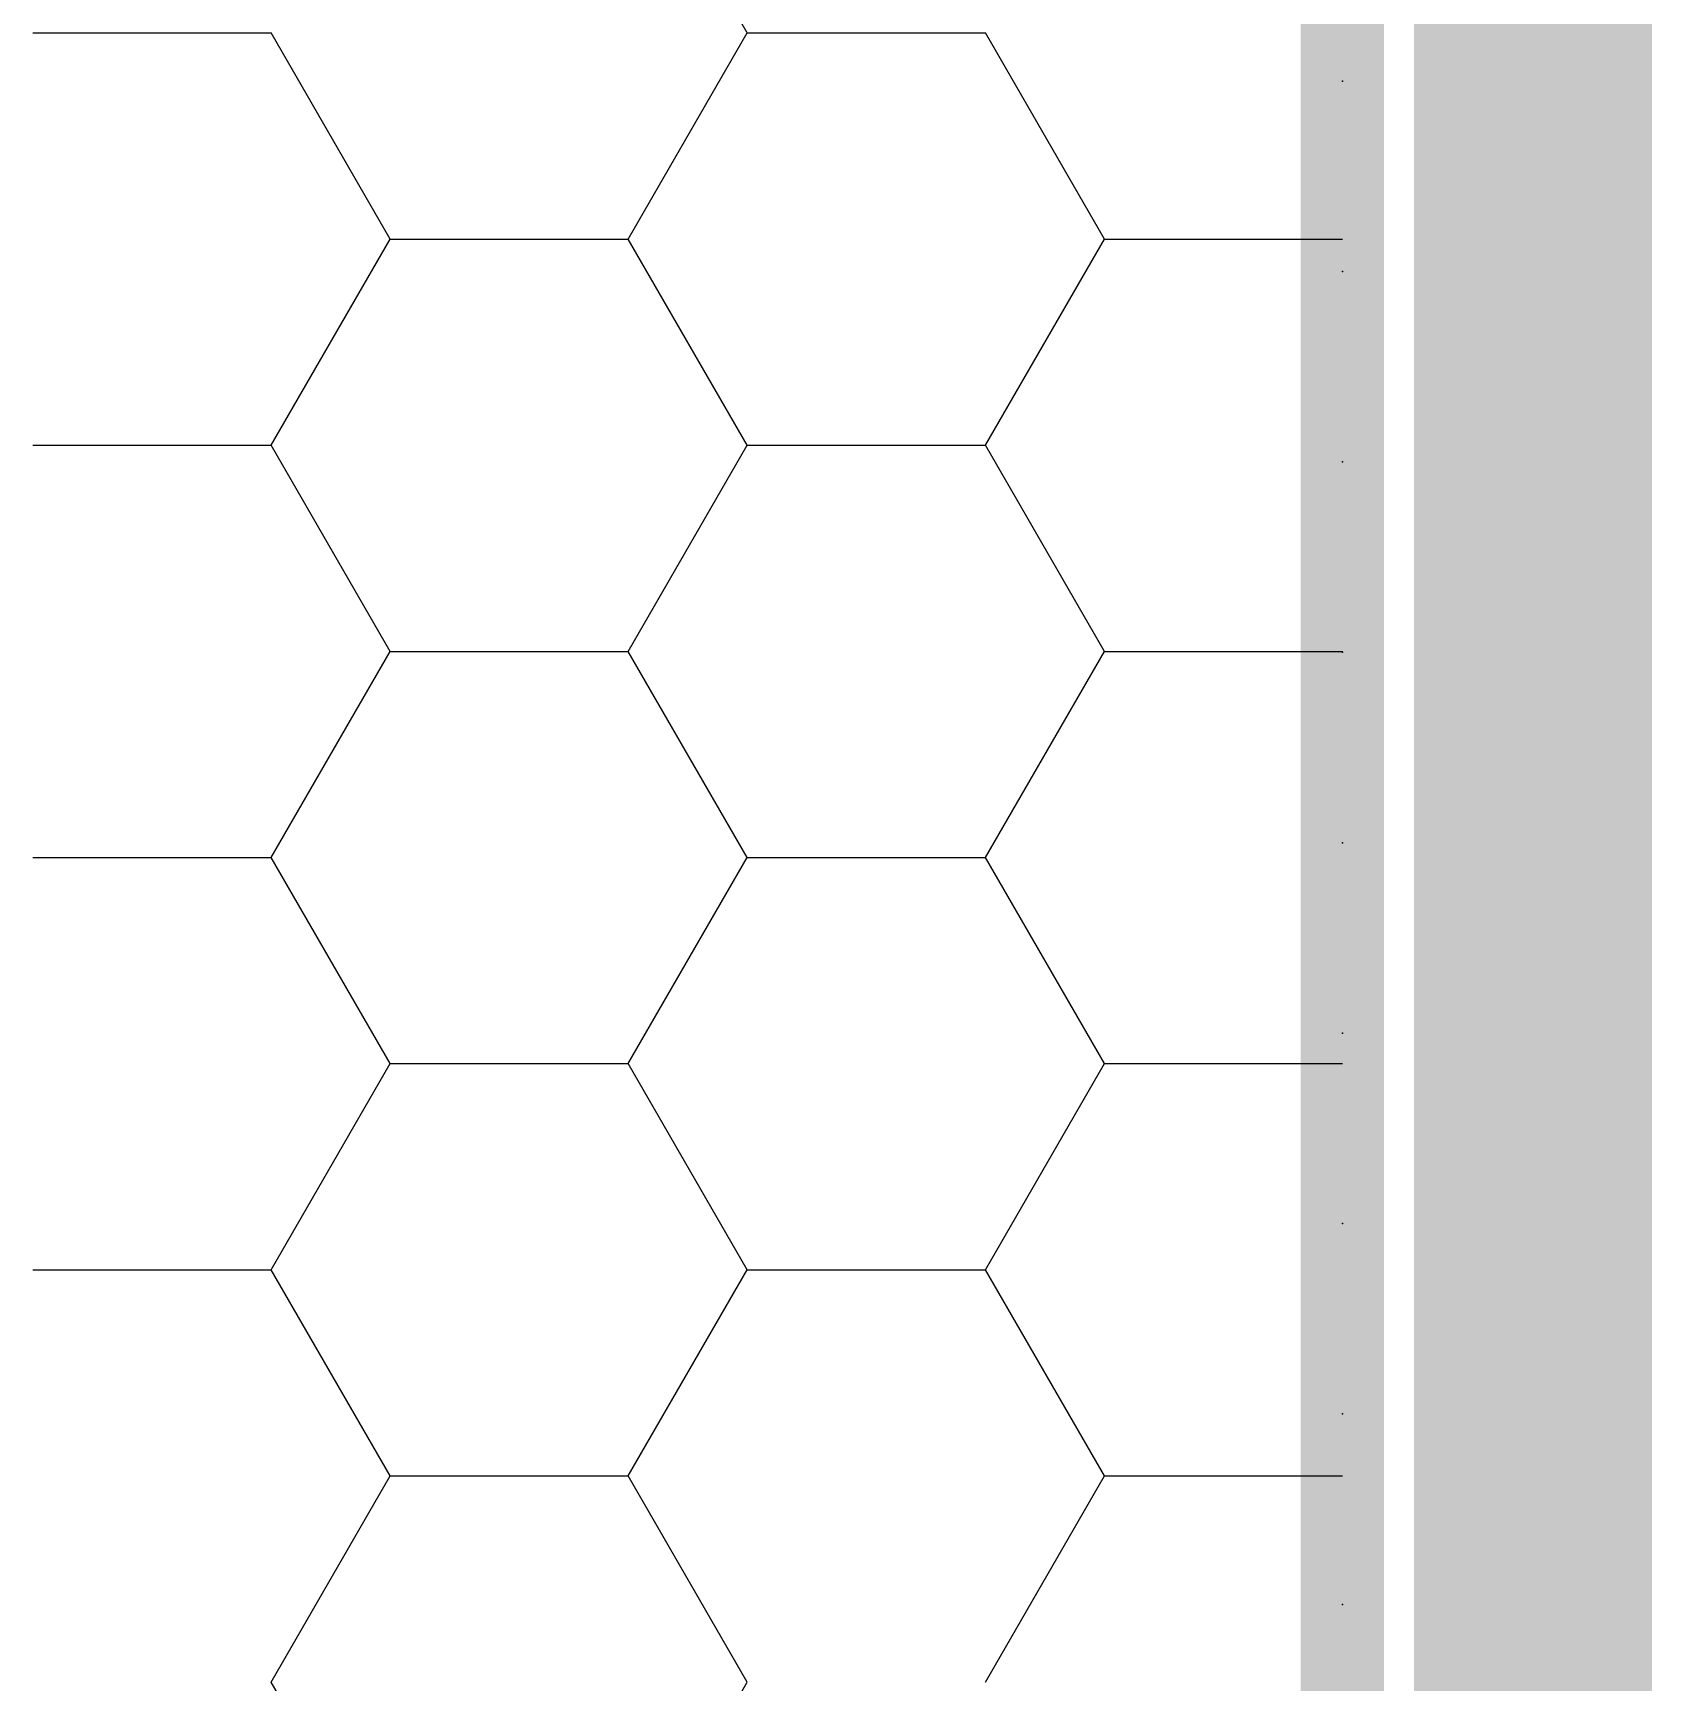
# Model space of a CAD drawing. Extents: x 0 to 21025, y 0 to 14850.
# Drawn here: x 6037.5 to 6207.5, y 5520.9 to 5694.1 of the extents above; entities that cross this region are included whole.
import ezdxf

# ---------------------------------------------------------------- set-up
doc = ezdxf.new("R2010")
doc.units = 0
doc.header["$LTSCALE"] = 175
doc.linetypes.add('GESTRICHELTX2', pattern=[1.5, 1, -0.5])
doc.layers.get('0').update_dxf_attribs({"linetype": 'CONTINUOUS'})
for name, color, linetype in [('BEMASSUNG', 7, 'CONTINUOUS'), ('DAEMMUNG', 4, 'CONTINUOUS'), ('PE-FOLIE', 1, 'GESTRICHELTX2'), ('SCHRAFFUR', 2, 'CONTINUOUS')]:
    doc.layers.add(name, color=color, linetype=linetype)

# ---------------------------------------------------------------- blocks, each defined once
blk = doc.blocks.new('*X38')
at = {"color": 0}
for p, q in [((6112.499969, 5694.117012), (6099.999969, 5715.767647)), ((6037.5, 5694.117005), (6062.5, 5694.117005)), ((6074.999969, 5672.466377), (6062.499969, 5694.117012)), ((6099.999991, 5672.4664), (6112.499991, 5694.117035)), ((6112.5, 5694.117005), (6137.5, 5694.117005)), ((6149.999969, 5672.466377), (6137.499969, 5694.117012)), ((6062.499991, 5650.815765), (6074.999991, 5672.4664)), ((6075, 5672.46637), (6100, 5672.46637)), ((6112.499969, 5650.815742), (6099.999969, 5672.466377)), ((6137.499991, 5650.815765), (6149.999991, 5672.4664)), ((6150, 5672.46637), (6175, 5672.46637)), ((6175, 5672.466323), (6174.999969, 5672.466377)), ((6174.99999, 5672.4664), (6175, 5672.466417)), ((6037.5, 5650.815735), (6062.5, 5650.815735)), ((6074.999969, 5629.165107), (6062.499969, 5650.815742)), ((6099.999991, 5629.16513), (6112.499991, 5650.815765)), ((6112.5, 5650.815735), (6137.5, 5650.815735)), ((6149.999969, 5629.165107), (6137.499969, 5650.815742)), ((6062.499991, 5607.514495), (6074.999991, 5629.16513)), ((6075, 5629.1651), (6100, 5629.1651)), ((6112.499969, 5607.514472), (6099.999969, 5629.165107)), ((6137.49999, 5607.514495), (6149.99999, 5629.16513)), ((6150, 5629.1651), (6175, 5629.1651)), ((6175, 5629.165053), (6174.999969, 5629.165107)), ((6174.99999, 5629.16513), (6175, 5629.165147)), ((6037.5, 5607.514465), (6062.5, 5607.514465)), ((6074.99997, 5585.863837), (6062.49997, 5607.514472)), ((6099.999991, 5585.86386), (6112.499991, 5607.514495)), ((6112.5, 5607.514465), (6137.5, 5607.514465)), ((6149.999969, 5585.863837), (6137.499969, 5607.514472)), ((6062.499991, 5564.213225), (6074.999991, 5585.86386)), ((6075, 5585.86383), (6100, 5585.86383)), ((6112.499969, 5564.213202), (6099.999969, 5585.863837)), ((6137.49999, 5564.213225), (6149.99999, 5585.86386)), ((6150, 5585.86383), (6175, 5585.86383)), ((6175, 5585.863783), (6174.999969, 5585.863837)), ((6174.99999, 5585.86386), (6175, 5585.863877)), ((6037.5, 5564.213195), (6062.5, 5564.213195)), ((6074.99997, 5542.562567), (6062.49997, 5564.213202)), ((6099.99999, 5542.56259), (6112.49999, 5564.213225)), ((6112.5, 5564.213195), (6137.5, 5564.213195)), ((6149.999969, 5542.562567), (6137.499969, 5564.213202)), ((6062.499991, 5520.911955), (6074.999991, 5542.56259)), ((6075, 5542.56256), (6100, 5542.56256)), ((6112.49997, 5520.911932), (6099.99997, 5542.562567)), ((6137.49999, 5520.911955), (6149.99999, 5542.56259)), ((6150, 5542.56256), (6175, 5542.56256)), ((6175, 5542.562513), (6174.999969, 5542.562566)), ((6174.99999, 5542.56259), (6175, 5542.562607)), ((6074.99997, 5499.261297), (6062.49997, 5520.911932)), ((6099.99999, 5499.26132), (6112.49999, 5520.911955))]:
    blk.add_line(p, q, dxfattribs=at)

msp = doc.modelspace()

# ---------------------------------------------------------------- linework, layer by layer
at = {"layer": 'BEMASSUNG'}
for p in [(6175, 5689.0709), (6175, 5669.0709), (6175, 5649.0709), (6175, 5629.0709), (6175, 5609.0709), (6175, 5589.0709), (6175, 5569.0709), (6175, 5549.0709), (6175, 5529.0709)]:
    msp.add_point(p, dxfattribs=at)
at = {"layer": 'DAEMMUNG', "const_width": 8.75}
msp.add_lwpolyline([(6175, 5790), (6175, 5197.5), (6150, 5135), (6135, 4400), (6045, 4325), (5968.4375, 4280)], dxfattribs=at)
at = {"layer": 'PE-FOLIE', "const_width": 25}
msp.add_lwpolyline([(6195, 5790), (6195, 5195), (6170, 5085), (6160, 4380), (6000, 4265), (5375, 4265), (5375, 3275)], dxfattribs=at)

# ---------------------------------------------------------------- block references
at = {"layer": 'SCHRAFFUR'}
msp.add_blockref('*X38', (0, 0), dxfattribs=at)

doc.saveas('drawing.dxf')
